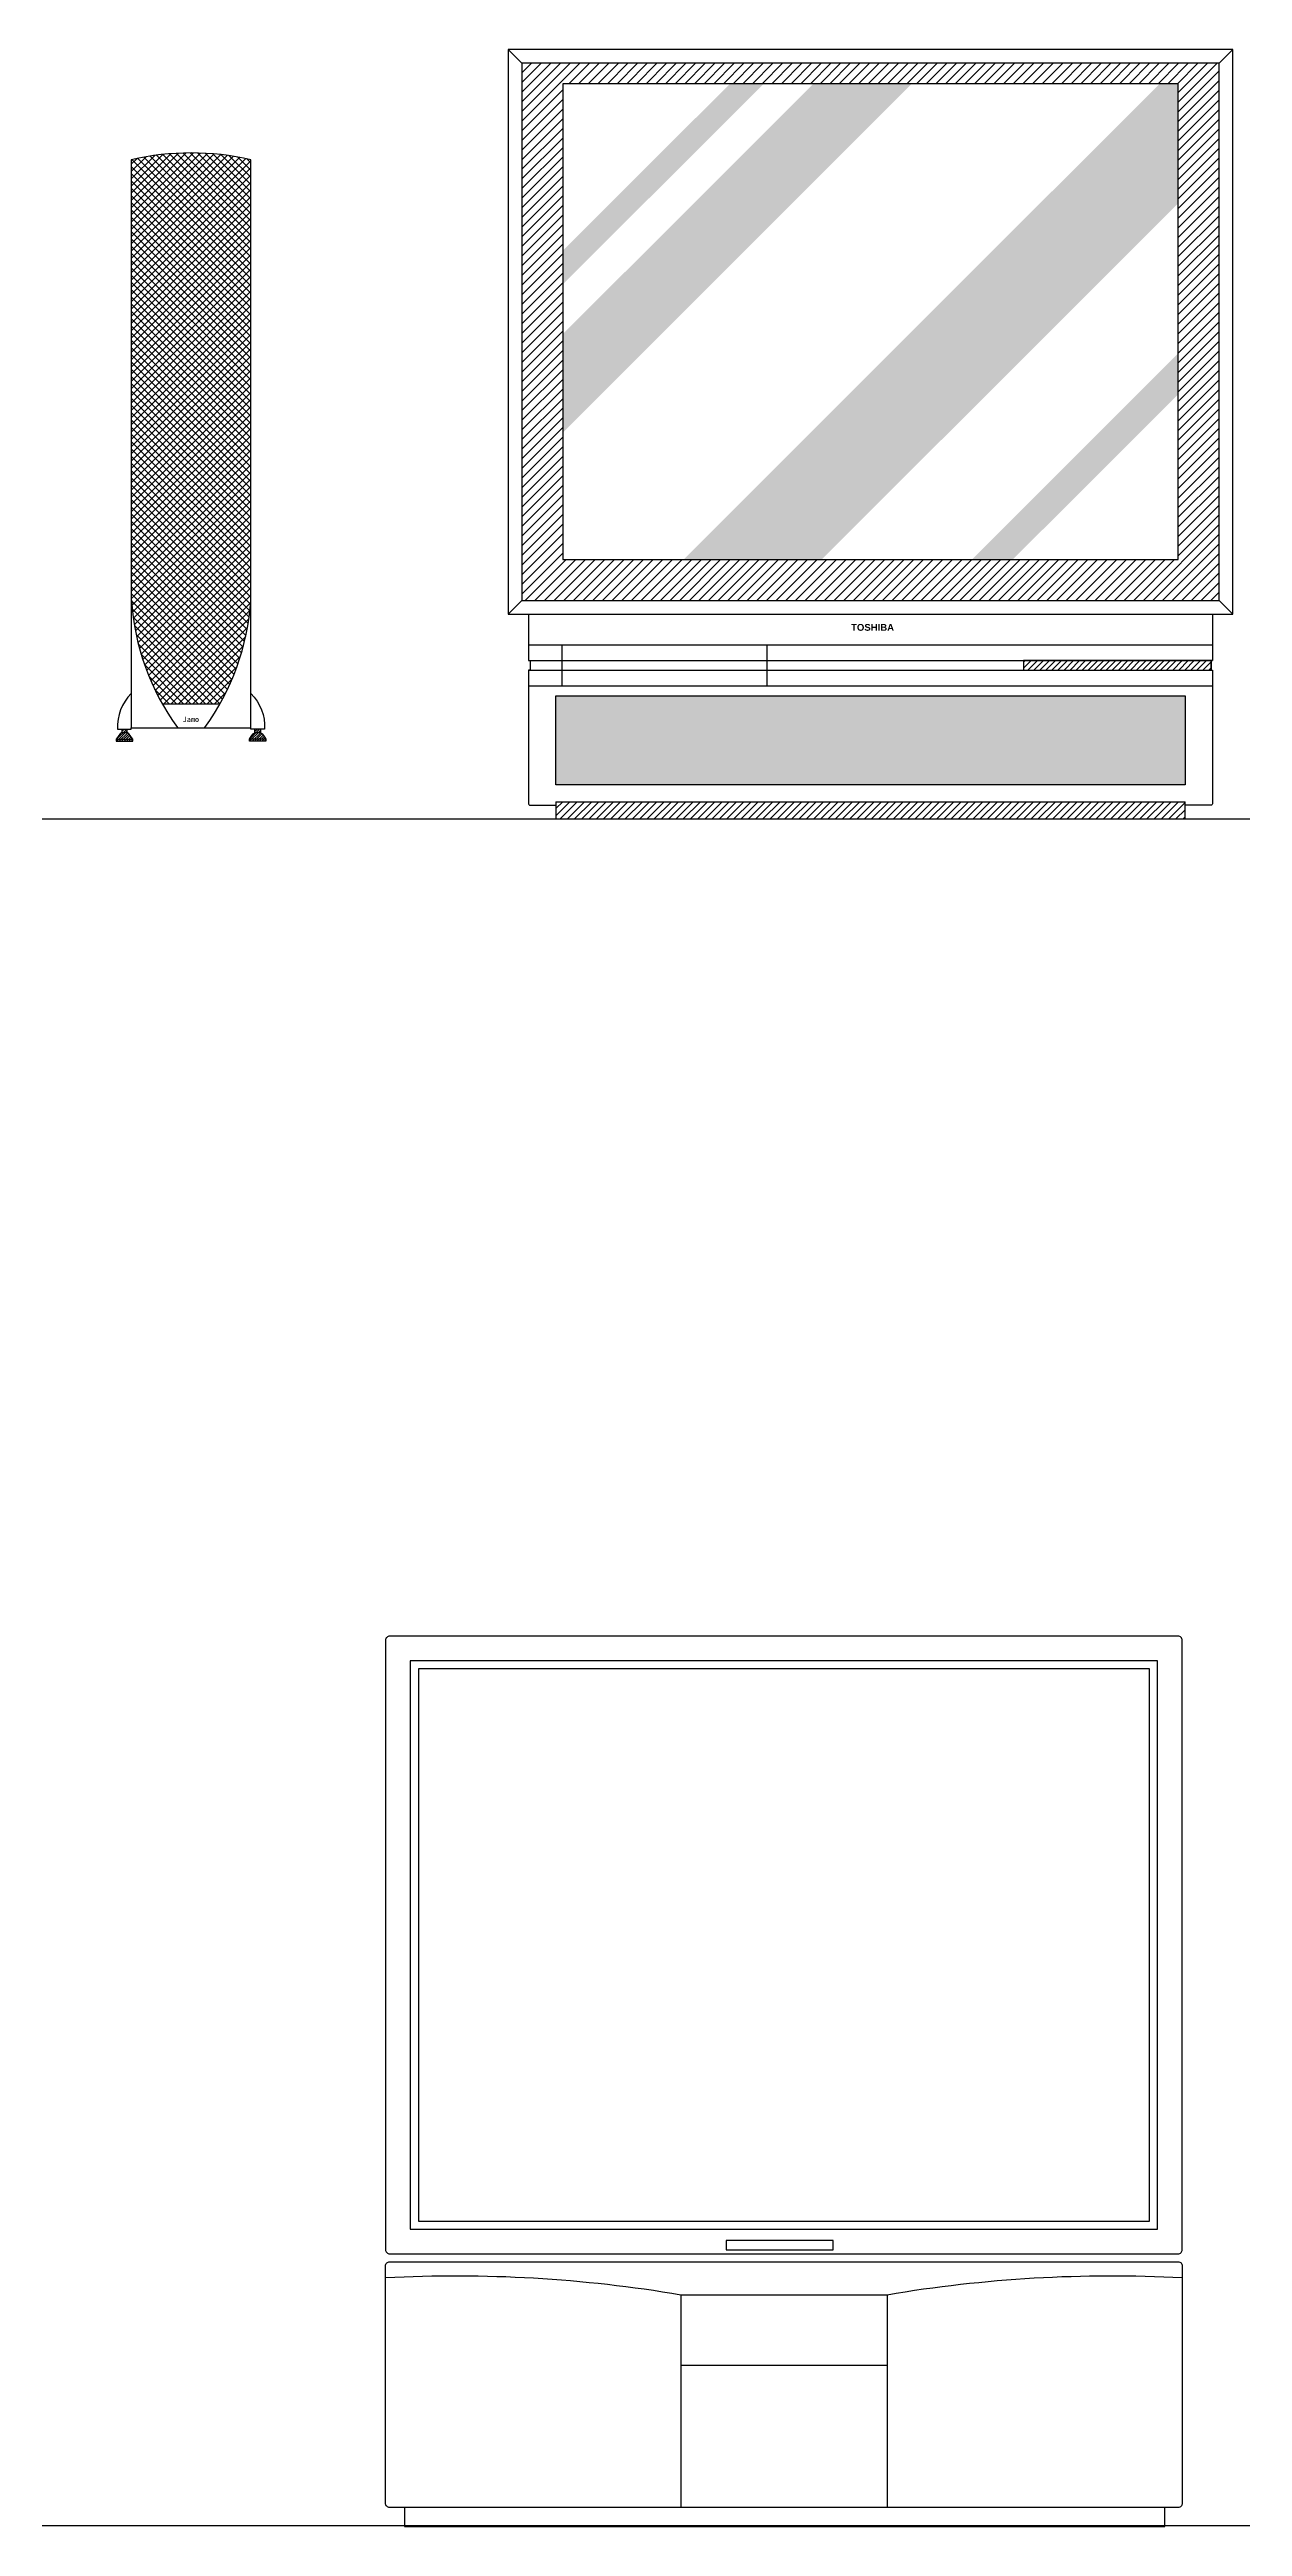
# Model space of a CAD drawing. Header units: inches. Extents: x 11.8 to 54.3, y 10.8 to 35.6.
# Drawn here: x 21.537 to 23.283, y 18.997 to 22.625 of the extents above; entities that cross this region are included whole.
import ezdxf
from ezdxf.enums import TextEntityAlignment as Align

# ---------------------------------------------------------------- set-up
doc = ezdxf.new("R2010")
doc.units = ezdxf.units.IN
doc.header["$MEASUREMENT"] = 0
for name, color, linetype in [('02', 2, 'Continuous'), ('1', 1, 'Continuous'), ('8', 8, 'Continuous')]:
    doc.layers.add(name, color=color, linetype=linetype)
doc.styles.add('HT2', font='swisseb.ttf')
doc.styles.add('STYLE2', font='')
doc.styles.get('STYLE2').set_extended_font_data('SimHei')
pattern_1 = [(45, (-19.5675037, 21.6899104), (-0.00176776695, 0.00176776695), [])]

msp = doc.modelspace()

# ---------------------------------------------------------------- hatches: boundary and pattern name
at = {"layer": '8'}
h = msp.add_hatch(dxfattribs=at)
h.set_pattern_fill('ANSI31,_O', color=256, scale=0.08)
h.set_pattern_definition([(45, (-37.276486, 26.33012), (-0.0070710678, 0.0070710678), [])])
h.paths.add_polyline_path([(22.2283, 22.6053), (22.2283, 21.8183), (23.2493, 21.8183), (23.2493, 22.6053)])
h.paths.add_polyline_path([(22.2883, 22.5753), (22.2883, 21.8783), (23.1893, 21.8783), (23.1893, 22.5753)], flags=16)
h = msp.add_hatch(dxfattribs=at)
h.set_pattern_fill('AR-SAND,_O', color=256, scale=0.008)
h.set_pattern_definition([(37.5, (-32.579242, 22.678909), (-0.000503947, 0.0154145902), [0, -0.01216, 0, -0.0136, 0, -0.013]), (7.5, (-32.579242, 22.67891), (0.014158214, 0.0225771685), [0, -0.00656, 0, -0.01096, 0, -0.0042]), (327.5, (-32.589082, 22.678909), (0.024913135, 4.52724e-05), [0, -0.004, 0, -0.0144, 0, -0.0188]), (317.5, (-32.589082, 22.67891), (0.024049013, 0.0070214045), [0, -0.002, 0, -0.00944, 0, -0.0108])])
h.paths.add_polyline_path([(22.5825, 22.5753), (22.5331, 22.5753), (22.2883, 22.3306), (22.2883, 22.2812)], flags=17)
h.paths.add_polyline_path([(22.7995, 22.5753), (22.6553, 22.5753), (22.2883, 22.2084), (22.2883, 22.0642)])
h.paths.add_polyline_path([(23.1893, 22.4002), (23.1893, 22.5753), (23.1622, 22.5753), (22.4652, 21.8783), (22.6675, 21.8783)])
h.paths.add_polyline_path([(23.1893, 22.1205), (23.1893, 22.1803), (22.8874, 21.8783), (22.9472, 21.8783)], flags=17)
h = msp.add_hatch(dxfattribs=at)
h.set_pattern_fill('ANSI37', color=256, scale=0.06, style=0)
h.set_pattern_definition([(45, (-19.567504, 21.750328), (-0.0053033009, 0.0053033009), []), (135, (-19.567504, 21.750328), (-0.0053033009, -0.0053033009), [])])
h.paths.add_polyline_path([(21.8316, 22.4639, 0.114286), (21.6566, 22.4639), (21.6566, 21.8189, 0.112092), (21.7017, 21.6669), (21.7865, 21.6669, 0.112092), (21.8316, 21.8189)])
h = msp.add_hatch(dxfattribs=at)
h.set_pattern_fill('ANSI31,_O', color=256, scale=0.05)
h.set_pattern_definition([(45, (-37.2764864, 26.3301205), (-0.0044194174, 0.0044194174), [])])
h.paths.add_polyline_path([(23.2373, 21.7303), (22.963, 21.7303), (22.963, 21.7163), (23.2373, 21.7163)])
h = msp.add_hatch(dxfattribs=at)
h.set_pattern_fill('HEX,_O', color=256, scale=0.035)
h.set_pattern_definition([(0, (-37.276486, 26.3301205), (0, 0.0075777223), [0.004375, -0.00875]), (120, (-37.276486, 26.3301205), (-0.0065625, -0.0037888611), [0.004375, -0.00875]), (60, (-37.272111, 26.3301205), (-0.0065625, 0.0037888611), [0.004375, -0.00875])])
h.paths.add_polyline_path([(23.1993, 21.5483), (23.1993, 21.6783), (22.2783, 21.6783), (22.2783, 21.5483)])
h = msp.add_hatch(dxfattribs=at)
h.set_pattern_fill('ANSI31,_O', color=256, scale=0.02)
h.set_pattern_definition(pattern_1)
h.paths.add_polyline_path([(21.6586, 21.6149, 0.105499), (21.6506, 21.6249), (21.6506, 21.6299), (21.6426, 21.6299), (21.6426, 21.6249, 0.105499), (21.6346, 21.6149)])
h.paths.add_polyline_path([(21.6346, 21.6149), (21.6346, 21.6119), (21.6586, 21.6119), (21.6586, 21.6149)])
h = msp.add_hatch(dxfattribs=at)
h.set_pattern_fill('ANSI31,_O', color=256, scale=0.02)
h.set_pattern_definition(pattern_1)
h.paths.add_polyline_path([(21.8536, 21.6149, 0.105499), (21.8456, 21.6249), (21.8456, 21.6299), (21.8376, 21.6299), (21.8376, 21.6249, 0.105499), (21.8296, 21.6149)])
h.paths.add_polyline_path([(21.8536, 21.6119), (21.8536, 21.6149), (21.8296, 21.6149), (21.8296, 21.6119)])
h = msp.add_hatch(dxfattribs=at)
h.set_pattern_fill('ANSI31,_O', color=256, scale=0.06)
h.set_pattern_definition([(45, (-37.276486, 26.3301205), (-0.0053033009, 0.0053033009), [])])
h.paths.add_polyline_path([(23.1993, 21.4983), (23.1993, 21.5233), (22.2783, 21.5233), (22.2783, 21.4983)])

# ---------------------------------------------------------------- linework, layer by layer
at = {"layer": '02'}
for p, q in [((22.2283, 22.6053), (22.2083, 22.6253)), ((23.2493, 22.6053), (23.2693, 22.6253)), ((21.6566, 22.4639), (21.6566, 21.6319)), ((21.8316, 21.6319), (21.8316, 22.4639)), ((22.2283, 21.8183), (22.2083, 21.7983)), ((23.2493, 21.8183), (23.2693, 21.7983)), ((22.2383, 21.7533), (23.2393, 21.7533)), ((22.287, 21.7533), (22.287, 21.6933)), ((22.587, 21.7533), (22.587, 21.6933)), ((22.2383, 21.7303), (23.2393, 21.7303)), ((22.2383, 21.7163), (23.2393, 21.7163)), ((21.7017, 21.6669), (21.7865, 21.6669)), ((22.2383, 21.6933), (23.2393, 21.6933)), ((21.6566, 21.6319), (21.8316, 21.6319)), ((21.6346, 21.6149), (21.6586, 21.6149)), ((21.6426, 21.6249), (21.6506, 21.6249)), ((21.8536, 21.6149), (21.8296, 21.6149)), ((21.8376, 21.6249), (21.8456, 21.6249)), ((22.2783, 21.5233), (23.1993, 21.5233)), ((22.2783, 21.5233), (22.2783, 21.4983)), ((23.1993, 21.4983), (23.1993, 21.5233)), ((22.2783, 21.4983), (23.1993, 21.4983)), ((22.4611, 19.3358), (22.4611, 19.0245)), ((22.763, 19.3358), (22.763, 19.0245)), ((22.4611, 19.2328), (22.763, 19.2328))]:
    msp.add_line(p, q, dxfattribs=at)
for points in [[(22.2083, 22.6253), (22.2083, 21.7983), (23.2693, 21.7983), (23.2693, 22.6253)], [(22.2283, 22.6053), (22.2283, 21.8183), (23.2493, 21.8183), (23.2493, 22.6053)], [(22.2883, 22.5753), (22.2883, 21.8783), (23.1893, 21.8783), (23.1893, 22.5753)], [(23.2373, 21.7303), (22.963, 21.7303), (22.963, 21.7163), (23.2373, 21.7163)], [(22.2783, 21.5483), (22.2783, 21.6783), (23.1993, 21.6783), (23.1993, 21.5483)], [(22.0648, 19.4322), (23.1592, 19.4322), (23.1592, 20.265), (22.0648, 20.265)], [(22.0768, 19.4442), (23.1472, 19.4442), (23.1472, 20.253), (22.0768, 20.253)], [(22.5274, 19.4019), (22.6839, 19.4019), (22.6839, 19.4158), (22.5274, 19.4158)], [(22.0564, 18.9967), (23.1699, 18.9967), (23.1699, 19.0244), (22.0564, 19.0244)]]:
    msp.add_lwpolyline(points, close=True, dxfattribs=at)
for points in [[(22.2383, 21.7983), (22.2383, 21.7303), (22.2403, 21.7303), (22.2403, 21.7163), (22.2383, 21.7163), (22.2383, 21.5203, 0.414214), (22.2403, 21.5183), (22.2783, 21.5183)], [(23.2393, 21.7983), (23.2393, 21.7303), (23.2373, 21.7303), (23.2373, 21.7163), (23.2393, 21.7163), (23.2393, 21.5203, -0.414214), (23.2373, 21.5183), (23.1993, 21.5183)], [(21.6566, 21.6819, 0.218853), (21.6366, 21.6299), (21.6566, 21.6299), (21.6566, 21.6319)], [(21.8316, 21.6819, -0.218853), (21.8516, 21.6299), (21.8316, 21.6299), (21.8316, 21.6319)], [(21.6426, 21.6299), (21.6426, 21.6249, 0.105499), (21.6346, 21.6149), (21.6346, 21.6119), (21.6586, 21.6119), (21.6586, 21.6149, 0.105499), (21.6506, 21.6249), (21.6506, 21.6299)], [(21.8456, 21.6299), (21.8456, 21.6249, -0.105499), (21.8536, 21.6149), (21.8536, 21.6119), (21.8296, 21.6119), (21.8296, 21.6149, -0.105499), (21.8376, 21.6249), (21.8376, 21.6299)], [(23.1952, 19.3609, 0.055147), (22.763, 19.3358), (22.4611, 19.3358, 0.055147), (22.0288, 19.3609)]]:
    msp.add_lwpolyline(points, format="xyb", dxfattribs=at)
for points in [[(22.0348, 19.3962), (23.1892, 19.3962, 0.414214), (23.1952, 19.4022), (23.1952, 20.295, 0.414214), (23.1892, 20.301), (22.0348, 20.301, 0.414214), (22.0288, 20.295), (22.0288, 19.4022, 0.414214)], [(22.0288, 19.3785, -0.414214), (22.0348, 19.3845), (23.1892, 19.3845, -0.414214), (23.1952, 19.3785), (23.1952, 19.0305, -0.414214), (23.1892, 19.0245), (22.0348, 19.0245, -0.414214), (22.0288, 19.0305)]]:
    msp.add_lwpolyline(points, format="xyb", close=True, dxfattribs=at)
for centre, radius, start, end in [((21.7441, 22.0861), 0.3878, 76.9604, 103.0396), ((22.0139, 21.8422), 0.358, 183.7288, 215.9665), ((21.4743, 21.8422), 0.358, 324.0335, 356.2712)]:
    msp.add_arc(centre, radius, start, end, dxfattribs=at)
at = {"layer": '1'}
for p, q in [((12.1152, 21.4983), (32.4414, 21.4983)), ((12.1152, 18.9983), (32.4414, 18.9983))]:
    msp.add_line(p, q, dxfattribs=at)

# ---------------------------------------------------------------- texts
at = {"layer": '02'}
for s, height, style, p in [('TOSHIBA', 0.01, 'HT2', (22.7418, 21.7738)), ('Jamo', 0.008, 'STYLE2', (21.7438, 21.6402))]:
    msp.add_text(s, height=height, dxfattribs=dict(at, style=style)).set_placement(p, align=Align.CENTER)

doc.saveas('drawing.dxf')
